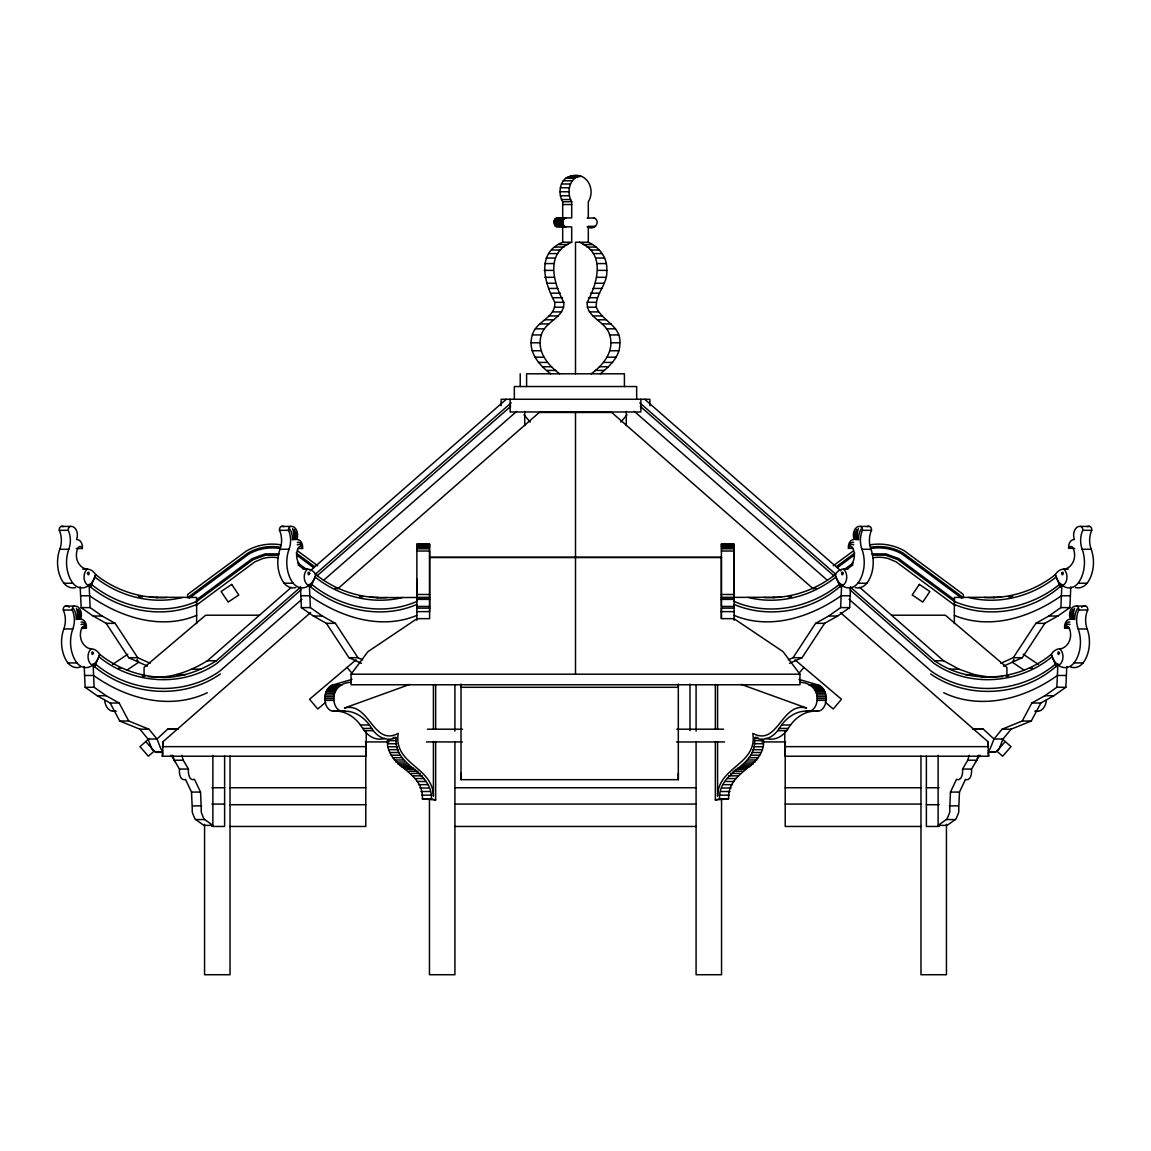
<?xml version="1.0" encoding="UTF-8"?>
<svg xmlns="http://www.w3.org/2000/svg" width="1151" height="1151" viewBox="0 0 1151 1151"><rect width="100%" height="100%" fill="white"/><g stroke="black" fill="none" stroke-linecap="round" stroke-linejoin="round"><path stroke-width="1.5" d="M196.648 623.569L196.648 597.427L149.63 597.24M185.498 779.356L191.526 792.075L192.246 808.534A14.186 10.028 90 0 0 192.375 812.678L194.951 818.994L203.856 825.382L212.863 825.382L212.877 755.358M416.878 620.303L416.878 579.111M433.423 741.532L433.423 796.175C432.977 766.408 393.325 764.811 398.188 733.388C372.866 746.999 369.543 701.347 344.408 708.038L409.914 684.37M435.654 729.202L435.654 684.514M678.313 684.485L678.313 779.673L461.019 779.673L461.019 684.485M575.5 674.198L575.5 557.257M575.5 373.802L575.5 242.242L588.305 242.242C599.311 247.177 607.67 257.853 606.793 270.37C608.016 283.966 595.139 293.865 596.333 307.216C601.599 320.769 621.108 325.776 619.857 342.768C620.375 356.364 609.972 365.96 600.29 373.802M588.305 242.242L588.319 226.934M715.346 799.931L719.591 798.895C718.282 770.321 755.272 768.235 754.682 740.625L763.688 740.625C764.264 768.235 727.288 770.321 728.597 798.895L715.346 799.931L715.346 741.575M717.577 729.202L717.577 684.773M926.382 756.063L926.382 826.461L939.115 826.461M938.123 755.358L938.137 825.382L947.144 825.382L956.049 818.994L958.625 812.678A14.186 10.028 -90 0 0 958.754 808.534L959.474 792.075L965.502 779.356M954.352 623.569L954.352 597.427L1001.37 597.24M987.817 744.755L987.817 741.561L840.374 612.548M784.766 730.712L784.766 756.221L988.666 756.221L987.817 741.561M550.71 373.802C538.567 364.939 527.201 350.969 532.337 334.941C535.877 321.273 556.048 317.69 554.768 302.296C544.394 282.714 535.862 253.047 562.695 242.242L571.702 242.242L571.687 226.934L555.516 226.33L554.034 221.251L554.854 219.222L557.113 217.899M559.703 373.802C547.574 364.939 536.193 350.969 541.344 334.941C544.869 321.273 565.055 317.69 563.774 302.296C553.401 282.714 544.869 253.047 571.702 242.242M754.682 740.625L754.84 737.489A32.473 22.962 90 0 0 777.673 730.655L781.572 724.986A50.543 35.739 90 0 1 806.031 711.145L808.851 711.26A12.388 8.762 90 0 0 817.095 700.355C818.634 690.355 810.074 682.284 800.204 682.37M806.031 711.145L817.857 711.26A12.388 8.762 90 0 0 826.087 700.355C826.605 694.298 824.188 686.572 817.685 684.831L799.024 679.407M788.377 659.811L793.053 657.696L815.599 623.338L828.634 616.03L840.633 607.599L841.626 585.068C813.426 610.821 769.602 619.626 734.122 604.419M789.572 663.307L802.06 657.696L824.605 623.338L837.64 616.03L849.639 607.599L850.56 586.852M988.191 750.869A15.553 10.992 -90 0 0 990.148 748.812L994.018 739.014L1002.061 729.202L1022.261 721.015L1031.828 703.016L1044.863 695.722L1056.863 687.276L1057.855 664.76C1024.059 696.139 968.768 700.513 930.641 673.982M1000.809 663.307L1013.283 657.696L1035.828 623.338L1048.863 616.03L1060.877 607.599L1061.869 585.068C1033.67 610.821 989.846 619.626 954.352 604.419M1031.828 703.016L1040.821 703.016L1053.856 695.722L1065.869 687.276L1066.776 666.544M1003.571 666.112L1022.289 657.696L1044.835 623.338L1057.87 616.03L1069.869 607.599L1070.79 586.852M435.654 741.575L435.654 799.931L431.409 798.895C432.531 770.148 392.995 766.681 396.16 737.489A32.473 22.962 -90 0 1 373.327 730.655L369.428 724.986A50.543 35.739 -90 0 0 344.969 711.145L333.143 711.26A12.388 8.762 -90 0 1 324.913 700.355C324.395 694.298 326.812 686.572 333.315 684.831L351.976 679.407M344.969 711.145L342.149 711.26A12.388 8.762 -90 0 1 333.905 700.355C332.366 690.355 340.926 682.284 350.796 682.37M172.751 755.272L174.233 760.221L179.455 769.055C179.168 772.781 179.671 780.018 184.721 779.774M181.743 755.272L183.239 760.221L188.447 769.055C187.93 772.753 189.152 781.457 194.505 779.356L200.533 792.075L201.252 808.534A14.186 10.028 90 0 0 201.382 812.678L203.957 818.994L212.863 825.382M938.137 825.382L947.043 818.994L949.618 812.678A14.186 10.028 -90 0 0 949.748 808.534L950.467 792.075L956.495 779.356C961.848 781.457 963.07 772.753 962.553 769.055L967.761 760.221L969.257 755.272M562.695 217.899L562.695 201.727C557.544 193.483 559.746 177.93 570.824 176.276M566.119 226.934C561.846 226.315 561.846 218.517 566.119 217.899M556.293 218.057L571.702 217.899L571.702 201.727C566.551 193.483 568.752 177.93 579.831 176.276M591.297 373.802C603.426 364.939 614.807 350.969 609.656 334.941C606.131 321.273 585.945 317.69 587.226 302.296C597.599 282.714 606.131 253.047 579.298 242.242M366.234 730.712L366.234 756.221L162.334 756.221L163.183 741.561L310.626 612.548M162.334 756.221L162.895 752.84M966.279 779.774C971.329 780.018 971.832 772.781 971.545 769.055L976.767 760.221L978.249 755.272M1040.821 703.016L1031.267 721.015L1011.067 729.202L1003.01 739.014L999.154 748.812A15.553 10.992 -90 0 1 996.061 751.689L988.824 752.337M855.251 587.571A19.74 13.956 -90 0 0 866.861 583.24A28.66 20.272 -90 0 0 870.976 549.272A18.718 13.236 -90 0 1 871.48 530.323A3.309 2.345 -90 0 0 869.408 526.41L860.401 526.41A8.82 6.23 -90 0 0 854.43 530.251A8.82 6.23 -90 0 0 854.186 539.531A7.798 5.51 -90 0 0 848.345 548.207L852.963 548.495M1075.48 587.571A19.74 13.956 90 0 0 1087.105 583.24A28.66 20.272 90 0 0 1091.206 549.272A18.718 13.236 90 0 1 1091.709 530.323A3.309 2.345 90 0 0 1089.637 526.41L1080.631 526.41A8.82 6.23 90 0 0 1074.66 530.251A8.82 6.23 90 0 0 1074.43 539.531A7.798 5.51 90 0 0 1068.574 548.207L1074.689 548.495M196.648 604.419C161.672 619.569 119.848 610.634 90.699 587.111L95.691 574.622A16.056 11.352 -90 0 0 87.275 569.141A17.121 12.1 -90 0 1 78.383 562.911A12.071 8.532 -90 0 1 78.182 547.689A3.482 2.46 -90 0 1 82.311 548.495L76.311 548.495M220.359 673.982C182.649 700.254 129.574 695.808 94.713 666.803L99.705 654.315A16.056 11.352 90 0 0 91.274 648.833A17.121 12.1 90 0 1 82.383 642.603A12.071 8.532 90 0 1 82.196 627.381A3.482 2.46 90 0 1 86.325 628.187L81.879 628.388M416.878 604.419C381.902 619.569 340.077 610.634 310.928 587.111L315.921 574.622A16.056 11.352 90 0 0 307.504 569.141A17.121 12.1 90 0 1 298.613 562.911A12.071 8.532 90 0 1 298.411 547.689A3.482 2.46 90 0 1 302.54 548.495L298.037 548.495M82.311 548.495L82.426 548.207A7.798 5.51 -90 0 0 76.57 539.531A8.82 6.23 -90 0 0 76.34 530.251A8.82 6.23 -90 0 0 70.369 526.41L61.363 526.41A3.309 2.345 -90 0 0 59.291 530.323A18.718 13.236 -90 0 1 59.794 549.272A28.66 20.272 -90 0 0 63.895 583.24A19.74 13.956 -90 0 0 75.52 587.571M302.54 548.495L302.655 548.207A7.798 5.51 90 0 0 296.814 539.531A8.82 6.23 90 0 0 296.57 530.251A8.82 6.23 90 0 0 290.599 526.41L281.592 526.41A3.309 2.345 90 0 0 279.52 530.323A18.718 13.236 90 0 1 280.024 549.272A28.66 20.272 90 0 0 284.139 583.24A19.74 13.956 90 0 0 295.749 587.571M979.99 755.185L975.458 762.048M1014.045 659.566L1012.261 662.213L1023.944 670.055M765.99 738.338A32.473 22.962 90 0 0 786.665 730.655L790.564 724.986A50.543 35.739 90 0 1 815.037 711.145L817.857 711.26M429.611 557.257L721.389 557.257L721.389 618.648L733.935 618.648L783.025 651.639L799.945 674.198L799.945 684.773L351.055 684.773L351.055 674.198L367.975 651.639L417.065 618.648L429.611 618.648L429.611 551.027L416.878 551.027M798.78 673.493L803.93 667.436M620.734 422.057L627.022 414.878M1005.211 741.561L996.824 751.143L1002.636 756.221L1011.024 746.639L1001.658 738.453M587.888 226.934C594.909 231.207 601.182 220.56 593.887 217.899M178.06 729.202L167.629 729.202L156.982 739.014L147.99 739.014L139.933 729.202L119.733 721.015L110.179 703.016L97.144 695.722L85.131 687.276L84.224 666.544M148.436 676.63C169.269 679.349 189.886 671.551 207.396 660.775L291.246 587.413M310.166 570.838L506.267 399.268M160.579 677.32C180.405 678.169 199.756 671.162 216.402 660.775L300.238 587.413M315.115 574.392L511.217 402.807M301.015 589.844L217.136 663.249C181.657 688.039 131.646 683.924 98.77 656.631M317.259 575.644L510.727 406.361M301.936 599.268L219.568 671.321C182.362 697.261 130.005 692.844 95.619 664.213L92.612 664.213M323.532 580.363L516.626 411.439M149.342 738.453L139.976 746.639L148.364 756.221L154.176 751.143L145.789 741.561M337.675 588.866L539.258 412.475L611.742 412.475L813.325 588.866M356.019 659.84L309.533 699.261L317.777 708.973L325.819 702.153M63.895 583.24L72.901 583.24A19.74 13.956 -90 0 0 88.454 585.629L88.685 585.456A20.531 14.517 -90 0 0 95.691 574.622C115.345 590.405 140.408 598.563 165.571 597.628L166.766 597.427M81.822 628.187L86.44 627.899A7.798 5.51 90 0 0 80.584 619.209A8.82 6.23 90 0 0 80.354 609.944A8.82 6.23 90 0 0 74.369 606.102L65.377 606.102A3.309 2.345 90 0 0 63.291 610.016A18.718 13.236 90 0 1 63.809 628.964A28.66 20.272 90 0 0 67.909 662.933L76.916 662.933A19.74 13.956 90 0 0 92.468 665.321L92.684 665.149A20.531 14.517 90 0 0 99.705 654.315C119.359 670.098 144.422 678.256 169.585 677.32M284.139 583.24L293.131 583.24A19.74 13.956 90 0 0 308.698 585.629L308.914 585.456A20.517 14.503 -90 0 0 315.921 574.622C335.574 590.405 360.637 598.563 385.801 597.628L386.995 597.427M189.066 598.333L248.803 554.12C258.169 548.653 269.463 546.725 280.139 548.567M196.274 600.045L252.314 558.566L265.19 553.876L278.974 553.876M196.188 601.815L253.162 559.645L265.478 555.17L278.686 555.17M833.252 565.788L853.193 551.027M836.46 566.594L854.776 553.041M837.424 567.601L854.229 555.156M844.906 569.098L853.452 562.781M848.675 568.019L852.92 564.882M195.828 605.613L254.875 561.832L263.104 558.422A35.091 35.091 0 0 1 278.11 557.789M848.46 548.495A3.482 2.46 -90 0 1 852.589 547.689A12.071 8.532 -90 0 1 852.387 562.911A17.121 12.1 -90 0 1 843.496 569.141A16.056 11.352 -90 0 0 835.079 574.622L836 576.939C811.915 596.276 779.241 604.98 749.013 597.628L748.452 597.427M1068.689 548.495A3.482 2.46 90 0 1 1072.818 547.689A12.071 8.532 90 0 1 1072.617 562.911A17.121 12.1 90 0 1 1063.725 569.141A16.056 11.352 90 0 0 1055.309 574.622L1056.23 576.939C1032.145 596.276 999.485 604.98 969.243 597.628L968.682 597.427M1069.121 628.388L1064.675 628.187A3.482 2.46 -90 0 1 1068.804 627.381A12.071 8.532 -90 0 1 1068.617 642.603A17.121 12.1 -90 0 1 1059.726 648.833A16.056 11.352 -90 0 0 1051.295 654.315L1052.23 656.631C1019.354 683.924 969.343 688.039 933.864 663.249L849.985 589.844M112.654 664.386L127.804 654.214M127.056 670.055L138.739 662.213L136.955 659.566M764.005 597.427L765.199 597.628C790.363 598.563 815.426 590.405 835.079 574.622A20.517 14.503 90 0 0 842.086 585.456L842.302 585.629A19.74 13.956 -90 0 0 857.869 583.24L866.861 583.24M850.762 587.413L934.598 660.775C969.574 685.248 1018.865 681.176 1051.295 654.315A20.531 14.517 -90 0 0 1058.316 665.149L1058.532 665.321A19.74 13.956 -90 0 0 1074.084 662.933L1083.091 662.933A28.66 20.272 -90 0 0 1087.191 628.964A18.718 13.236 -90 0 1 1087.709 610.016A3.309 2.345 -90 0 0 1085.623 606.102L1076.631 606.102A8.82 6.23 -90 0 0 1070.646 609.944A8.82 6.23 -90 0 0 1070.416 619.209A7.798 5.51 -90 0 0 1064.56 627.899L1069.178 628.187M182.318 597.427L181.757 597.628C151.515 604.98 118.855 596.276 94.77 576.939M196.648 601.426C162.018 616.605 120.495 607.886 91.605 584.521L88.613 584.521M196.648 615.397C160.521 630.46 120.236 617.166 89.605 595.772L80.599 595.772M402.548 597.427L401.987 597.628C371.759 604.98 339.085 596.276 315 576.939M416.878 615.397C380.751 630.46 340.466 617.166 309.835 595.772L300.843 595.772M207.295 692.758C169.643 710.671 126.092 698.686 93.619 675.464L84.613 675.464M984.234 597.427L985.429 597.628C1010.592 598.563 1035.655 590.405 1055.309 574.622A20.531 14.517 90 0 0 1062.315 585.456L1062.546 585.629A19.74 13.956 90 0 0 1078.099 583.24L1087.105 583.24M156.565 597.628L157.759 597.427M369.859 597.24L377.988 597.427M870.041 544.855C881.839 542.812 894.298 544.999 904.643 551.027L963.358 594.477L963.358 597.671L903.046 553.041C893.334 547.358 881.637 545.358 870.573 547.272M870.861 548.567C881.537 546.725 892.831 548.653 902.197 554.12L961.934 598.333M872.026 553.876L885.81 553.876L898.686 558.566L954.726 600.045M872.314 555.17L885.522 555.17L897.838 559.645L954.812 601.815M115.733 711.145L112.913 711.26A12.388 8.762 90 0 1 104.669 700.355M721.389 597.427L781.141 597.24M788.075 596.837L791.543 596.635M1008.305 596.837L1011.787 596.635M981.415 677.32L1002.564 676.63M147.99 739.014L151.846 748.812A15.553 10.992 90 0 0 154.939 751.689L159.385 752.164M1003.01 739.014L994.018 739.014L983.371 729.202L972.696 729.274M333.143 711.26L335.963 711.145A50.543 35.739 -90 0 1 360.436 724.986L364.335 730.655A32.473 22.962 -90 0 0 385.01 738.338M178.304 729.274L167.629 729.202M570.479 176.319C586.449 170.751 596.132 189.268 588.305 201.727L588.305 217.899M569.889 176.42L581.111 176.42M568.191 176.736L577.198 176.736M565.544 178.29L574.536 178.29M563.256 180.765L572.263 180.765M561.515 183.987L570.522 183.987M560.408 187.742L569.414 187.742M560.033 191.757L569.04 191.757M560.408 195.785L569.414 195.785M561.515 199.54L570.522 199.54M562.695 201.727L571.702 201.727M562.695 204.547L571.702 204.547M587.211 218.057L594.707 218.057M555.516 218.503L564.522 218.503M554.854 219.222L563.861 219.222M554.35 220.158L563.357 220.158M554.034 221.251L563.026 221.251M553.919 222.416L562.925 222.416M554.034 223.582L563.026 223.582M554.35 224.675L563.357 224.675M554.854 225.61L563.861 225.61M555.516 226.33L564.522 226.33M587.988 226.33L595.484 226.33M556.293 226.776L565.285 226.776M587.211 226.776L594.707 226.776M558.782 244.544L567.788 244.544M583.212 244.544L592.218 244.544M555.012 247.062L564.019 247.062M586.981 247.062L595.988 247.062M551.574 249.997L560.58 249.997M590.42 249.997L599.426 249.997M548.624 253.594L557.616 253.594M593.384 253.594L602.39 253.594M546.293 258.04L555.3 258.04M595.7 258.04L604.707 258.04M544.768 263.565L553.775 263.565M597.225 263.565L606.232 263.565M544.207 270.37L553.214 270.37M597.786 270.37L606.793 270.37M544.883 277.305L553.89 277.305M597.11 277.305L606.117 277.305M546.639 283.247L555.631 283.247M595.369 283.247L604.361 283.247M548.984 288.441L557.99 288.441M593.01 288.441L602.016 288.441M551.444 293.174L560.451 293.174M590.549 293.174L599.556 293.174M553.545 297.706L562.537 297.706M588.463 297.706L597.455 297.706M554.768 302.296L563.774 302.296M587.226 302.296L596.232 302.296M554.667 307.216L563.673 307.216M587.327 307.216L596.333 307.216M552.681 311.907L561.688 311.907M589.312 311.907L598.319 311.907M549.056 315.935L558.062 315.935M592.938 315.935L601.944 315.935M544.509 319.791L553.502 319.791M597.498 319.791L606.491 319.791M539.733 323.92L548.725 323.92M602.275 323.92L611.282 323.92M535.431 328.826L544.437 328.826M606.563 328.826L615.569 328.826M532.337 334.941L541.344 334.941M609.656 334.941L618.663 334.941M531.143 342.768L540.136 342.768M610.864 342.768L619.857 342.768M532.107 350.738L541.114 350.738M609.886 350.738L618.893 350.738M534.711 357.184L543.718 357.184M607.282 357.184L616.289 357.184M538.409 362.421L547.401 362.421M603.599 362.421L612.591 362.421M542.653 366.737L551.66 366.737M599.34 366.737L608.347 366.737M546.926 370.421L555.933 370.421M595.067 370.421L604.074 370.421M59.291 530.323L68.283 530.323A3.309 2.345 -90 0 1 70.369 526.41M279.52 530.323L288.527 530.323A3.309 2.345 90 0 1 290.599 526.41M860.401 526.41A3.309 2.345 -90 0 1 862.473 530.323L871.48 530.323M1080.631 526.41A3.309 2.345 90 0 1 1082.717 530.323L1091.709 530.323M416.878 544.279L429.611 544.279M721.389 544.279L734.122 544.279M416.878 544.855L429.611 544.855M721.389 544.855L734.122 544.855M416.878 545.804L429.611 545.804M721.389 545.804L734.122 545.804M416.878 546.466L429.611 546.466M721.389 546.466L734.122 546.466M416.878 547.113L429.611 547.113M721.389 547.113L734.122 547.113M416.878 548.782L429.611 548.782M721.389 548.782L734.122 548.782M59.794 549.272L68.801 549.272A28.66 20.272 -90 0 0 72.901 583.24M280.024 549.272L289.03 549.272A28.66 20.272 90 0 0 293.131 583.24M857.869 583.24A28.66 20.272 -90 0 0 861.97 549.272L870.976 549.272M1078.099 583.24A28.66 20.272 90 0 0 1082.199 549.272L1091.206 549.272M721.389 551.027L734.122 551.027L734.122 601.426C768.753 616.605 810.261 607.886 839.165 584.521L842.158 584.521M429.611 557.544L721.576 557.544M82.771 569.141L87.275 569.141A9.05 6.402 -90 0 0 84.052 577.931A9.05 6.402 -90 0 0 88.454 585.629M303.001 569.141L307.504 569.141A9.05 6.402 90 0 0 304.281 577.931A9.05 6.402 90 0 0 308.698 585.629M847.999 569.141L843.496 569.141A9.05 6.402 -90 0 1 846.719 577.931A9.05 6.402 -90 0 1 842.302 585.629M1068.229 569.141L1063.725 569.141A9.05 6.402 90 0 1 1066.948 577.931A9.05 6.402 90 0 1 1062.546 585.629M308.842 584.521L311.835 584.521C340.739 607.886 382.247 616.605 416.878 601.426L416.878 544.092L429.611 544.092L429.611 611.613L416.878 611.613M1062.387 584.521L1059.395 584.521C1030.505 607.886 988.982 616.605 954.352 601.426M334.783 588.391L337.79 588.391M813.21 588.391L816.217 588.391M416.878 594.477L429.611 594.477M721.389 594.477L734.122 594.477M850.157 595.772L841.165 595.772C810.534 617.166 770.249 630.46 734.122 615.397M1070.401 595.772L1061.395 595.772C1030.764 617.166 990.479 630.46 954.352 615.397M138.278 596.247L141.285 596.247M1009.715 596.247L1012.722 596.247M376.809 597.628L429.611 597.427M416.878 597.671L429.611 597.671M721.389 597.671L734.122 597.671M416.878 599.383L429.611 599.383M721.389 599.383L734.122 599.383M416.878 606.433L429.611 606.433M734.122 606.433L721.389 606.433L721.389 544.092L734.122 544.092L734.122 620.303M80.21 586.852L81.131 607.599L90.123 607.599L102.137 616.03L115.172 623.338L137.717 657.696L150.191 663.307M300.44 586.852L301.361 607.599L310.367 607.599L322.366 616.03L335.401 623.338L357.947 657.696L362.623 659.811M840.633 607.599L849.639 607.599M1060.877 607.599L1069.869 607.599M416.878 608.145L429.611 608.145M734.122 608.145L721.389 608.145L721.389 618.404M63.291 610.016L72.297 610.016A3.309 2.345 90 0 1 74.369 606.102M1076.631 606.102A3.309 2.345 -90 0 1 1078.703 610.016L1087.709 610.016M721.389 611.613L734.122 611.613M259.407 615.21L205.655 615.21L144.076 667.436L144.076 676.27M891.593 615.21L945.345 615.21L1006.924 667.436L1006.924 676.27M81.131 607.599L93.13 616.03L102.137 616.03M301.361 607.599L313.36 616.03L322.366 616.03M828.634 616.03L837.64 616.03M1048.863 616.03L1057.87 616.03M93.13 616.03L106.165 623.338L115.172 623.338M313.36 616.03L326.395 623.338L335.401 623.338M815.599 623.338L824.605 623.338M1035.828 623.338L1044.835 623.338M63.809 628.964L72.801 628.964A28.66 20.272 90 0 0 76.916 662.933M1074.084 662.933A28.66 20.272 -90 0 0 1078.199 628.964L1087.191 628.964M106.165 623.338L128.711 657.696L137.717 657.696M326.395 623.338L348.94 657.696L357.947 657.696M793.053 657.696L802.06 657.696M1013.283 657.696L1022.289 657.696M207.396 660.775L216.402 660.775M934.598 660.775L943.604 660.775L958.927 669.177L974.58 674.673L990.421 677.32M1058.388 664.213L1055.381 664.213C1020.995 692.844 968.638 697.261 931.432 671.321L849.064 599.268M118.567 668.084L121.56 668.084M1029.44 668.084L1032.433 668.084M192.073 669.177L201.065 669.177M949.935 669.177L958.927 669.177M351.055 674.198L799.945 674.198M176.42 674.673L185.426 674.673M965.574 674.673L974.58 674.673M1066.387 675.464L1057.381 675.464C1024.908 698.686 981.357 710.671 943.705 692.758M142.292 675.939L145.285 675.939M1005.715 675.939L1008.708 675.939M333.315 684.831L342.307 684.831M808.693 684.831L817.685 684.831M332.064 685.205L341.07 685.205M809.93 685.205L818.937 685.205M330.869 685.809L339.862 685.809M811.138 685.809L820.131 685.809M329.733 686.615L338.725 686.615M812.275 686.615L821.267 686.615M85.131 687.276L94.137 687.276L106.137 695.722L119.172 703.016L128.739 721.015L148.939 729.202L156.982 739.014L160.852 748.812A15.553 10.992 90 0 0 162.809 750.869M1056.863 687.276L1065.869 687.276M328.668 687.636L337.675 687.636M813.325 687.636L822.332 687.636M327.718 688.83L336.725 688.83M814.275 688.83L823.282 688.83M326.884 690.183L335.891 690.183M815.109 690.183L824.116 690.183M326.179 691.679L335.171 691.679M815.829 691.679L824.821 691.679M325.604 693.29L334.61 693.29M816.39 693.29L825.396 693.29M325.186 694.988L334.193 694.988M816.807 694.988L825.814 694.988M97.144 695.722L106.137 695.722M1044.863 695.722L1053.856 695.722M324.942 696.758L333.934 696.758M817.066 696.758L826.058 696.758M324.841 698.556L333.848 698.556M817.152 698.556L826.159 698.556M324.913 700.355L333.905 700.355M817.095 700.355L826.087 700.355M110.179 703.016L119.172 703.016M112.913 711.26L115.906 711.26M1035.094 711.26L1038.087 711.26A12.388 8.762 -90 0 0 1046.331 700.355M119.733 721.015L128.739 721.015M1022.261 721.015L1031.267 721.015M360.436 724.986L369.428 724.986M781.572 724.986L790.564 724.986M362.766 728.425L371.773 728.425M779.227 728.425L788.234 728.425M139.933 729.202L148.939 729.202M427.424 729.202L462.529 729.202M676.788 729.202L723.576 729.202M972.94 729.202L983.371 729.202M1002.061 729.202L1011.067 729.202M364.335 730.655L373.327 730.655M777.673 730.655L786.665 730.655M393.153 737.489L396.16 737.489M754.84 737.489L757.847 737.489M396.318 740.625L387.311 740.625C386.736 768.235 423.712 770.321 422.403 798.895L435.654 799.931M365.299 741.92L389.009 741.92M426.46 741.92L462.371 741.92M676.5 741.992L724.54 741.92M761.991 741.92L785.701 741.92M387.7 743.719L396.692 743.719M754.308 743.719L763.3 743.719M162.334 746.639L366.234 746.639M388.275 746.754L397.282 746.754M753.718 746.754L762.725 746.754M784.766 746.639L988.666 746.639M389.067 749.689L398.073 749.689M752.927 749.689L761.933 749.689M154.939 751.689L162.435 751.689M988.565 751.689L996.061 751.689M156.176 752.337L162.176 752.337M390.06 752.509L399.066 752.509M751.934 752.509L760.94 752.509M391.239 755.185L400.246 755.185M750.754 755.185L759.761 755.185M392.592 757.675L401.598 757.675M749.402 757.675L758.408 757.675M394.117 759.977L403.109 759.977M747.891 759.977L756.883 759.977M174.233 760.221L183.239 760.221M967.761 760.221L976.767 760.221M395.771 762.048L404.778 762.048M746.222 762.048L755.229 762.048M397.584 763.89L406.576 763.89M744.424 763.89L753.416 763.89M399.498 765.487L408.504 765.487M742.496 765.487L751.502 765.487M401.526 766.796L410.519 766.796M740.481 766.796L749.474 766.796M404.102 767.962L413.108 767.962M737.892 767.962L746.898 767.962M179.455 769.055L188.447 769.055M962.553 769.055L971.545 769.055M406.605 769.458L415.597 769.458M735.403 769.458L744.395 769.458M408.979 771.285L417.986 771.285M733.014 771.285L742.021 771.285M411.238 773.429L420.244 773.429M730.756 773.429L739.762 773.429M413.338 775.846L422.345 775.846M728.655 775.846L737.662 775.846M415.266 778.551L424.273 778.551M726.727 778.551L735.734 778.551M417.007 781.486L426.014 781.486M724.986 781.486L733.993 781.486M418.547 784.651L427.539 784.651M723.461 784.651L732.453 784.651M211.885 787.744L224.618 787.744M230.027 787.744L365.788 787.744M454.918 787.744L696.082 787.744M785.212 787.744L920.973 787.744M926.382 787.744L939.115 787.744M419.856 788.003L428.863 788.003M722.137 788.003L731.144 788.003M420.949 791.514L429.956 791.514M721.044 791.514L730.051 791.514M191.526 792.075L200.533 792.075M950.467 792.075L959.474 792.075M421.798 795.154L430.805 795.154M720.195 795.154L729.202 795.154M422.403 798.895L431.409 798.895M719.591 798.895L728.597 798.895M211.885 804.074L224.618 804.074M454.918 804.074L696.082 804.074M785.212 804.074L920.973 804.074M230.027 804.722L365.788 804.722M926.382 804.722L939.115 804.722M192.634 805.858L201.626 805.858M949.374 805.858L958.366 805.858M195.598 819.555L204.59 819.555M946.41 819.555L955.402 819.555M211.885 826.461L224.618 826.461L224.618 756.063M230.027 826.461L365.788 826.461L365.788 741.992M454.918 826.461L696.082 826.461M920.973 826.461L785.212 826.461L785.212 741.992M1038.087 711.26L1035.267 711.145M991.615 752.164L994.824 752.337M359.457 596.635L362.925 596.837M139.213 596.635L142.695 596.837M571.169 176.276L573.802 176.736M280.959 544.855C269.161 542.812 256.702 544.999 246.357 551.027L187.642 594.477L187.642 597.671L247.954 553.041C257.666 547.358 269.363 545.358 280.427 547.272M993.241 597.427L994.435 597.628M773.012 597.427L774.191 597.628M741.086 684.37L806.592 708.038C781.457 701.347 778.134 746.999 752.812 733.388C757.675 764.811 718.023 766.408 717.577 796.175L717.577 741.532M348.94 657.696L361.428 663.307M128.711 657.696L147.429 666.112M1023.196 654.214L1038.346 664.386M955.172 605.613L896.125 561.832L887.896 558.422A35.091 35.091 0 0 0 872.89 557.789M297.807 551.027L317.748 565.788M296.224 553.041L314.54 566.594M296.771 555.156L313.576 567.601M297.548 562.781L306.094 569.098M298.08 564.882L302.325 568.019M794.981 659.84L841.467 699.261L833.223 708.973L825.181 702.153M644.733 399.268L840.834 570.838M859.754 587.413L943.604 660.775M639.783 402.807L835.885 574.392M640.273 406.361L833.741 575.644M634.374 411.439L827.468 580.363M523.978 414.878L530.266 422.057M347.07 667.436L352.22 673.493M175.542 762.048L171.01 755.185M310.928 587.111L309.374 585.068L310.367 607.599M90.699 587.111L89.131 585.068L90.123 607.599M94.713 666.803L93.145 664.76L94.137 687.276M1056.23 576.939L1060.301 587.111M1052.23 656.631L1056.287 666.803M836 576.939L840.072 587.111M988.105 752.84L988.666 756.221M562.681 226.934L562.695 242.242M946.439 824.274L946.439 974.724L920.973 974.724L920.973 756.063M721.548 799.197L721.548 974.724L696.082 974.724L696.082 741.992M715.346 684.514L715.346 729.202M696.082 684.572L696.082 731.13M689.981 684.111L689.981 730.669M678.313 684.111L678.313 687.291L461.019 687.291L461.019 684.111M678.313 773.314L678.313 779.673M649.869 405.627L649.869 399.268L501.131 399.268L501.131 405.627M640.862 399.268L640.862 411.986L510.138 411.986L510.138 399.268M636.661 399.268L636.661 386.535L514.339 386.535L514.339 399.268M626.273 411.425L626.273 425.582M624.403 386.535L624.403 373.802L526.597 373.802L526.597 386.535M575.5 412.475L575.5 557.659M524.727 411.425L524.727 425.582M520.223 373.802L520.223 386.535M461.019 773.314L461.019 779.673M454.918 684.572L454.918 731.13M454.918 741.992L454.918 974.724L429.452 974.724L429.452 799.197M433.423 684.773L433.423 729.202M230.027 756.063L230.027 974.724L204.561 974.724L204.561 824.274M163.183 741.561L163.183 744.755M1087.22 526.64A8.82 6.23 90 0 1 1089.637 526.41M1082.199 549.272A18.718 13.236 90 0 1 1082.717 530.323M61.363 526.41A8.82 6.23 -90 0 1 63.78 526.64M68.283 530.323A18.718 13.236 -90 0 1 68.801 549.272M861.97 549.272A18.718 13.236 -90 0 1 862.473 530.323M857.481 539.718A17.164 12.143 -90 0 1 858.387 528.554M856.488 539.704A13.913 9.841 -90 0 1 856.56 529.546M849.237 545.977A5.971 4.216 -90 0 1 853.769 544.912M855.452 539.646A12.201 8.633 -90 0 1 854.848 531.359M849.496 544.265A6.489 4.59 -90 0 1 853.682 542.438M858.603 539.905A13.985 9.899 -90 0 1 861.164 529.1M866.991 526.64A8.82 6.23 -90 0 1 869.408 526.41M288.527 530.323A18.718 13.236 90 0 1 289.03 549.272M292.613 528.554A17.164 12.143 90 0 1 293.519 539.718M294.44 529.546A13.913 9.841 90 0 1 294.512 539.704M297.231 544.912A5.971 4.216 90 0 1 301.763 545.977M296.152 531.359A12.201 8.633 90 0 1 295.548 539.646M297.318 542.438A6.489 4.59 90 0 1 301.504 544.265M289.836 529.1A13.985 9.899 90 0 1 292.397 539.905M281.592 526.41A8.82 6.23 90 0 1 284.009 526.64M72.297 610.016A18.718 13.236 90 0 1 72.801 628.964M92.468 665.321A9.05 6.402 90 0 1 88.066 657.624A9.05 6.402 90 0 1 91.274 648.833M76.383 608.246A17.164 12.143 90 0 1 77.29 619.411M78.225 609.239A13.913 9.841 90 0 1 78.282 619.396M81.016 624.605A5.971 4.216 90 0 1 85.534 625.669M79.937 611.052A12.201 8.633 90 0 1 79.333 619.339M81.088 622.13A6.489 4.59 90 0 1 85.275 623.957M73.606 608.793A13.985 9.899 90 0 1 76.182 619.598M65.377 606.102A8.82 6.23 90 0 1 69.29 607.21M80.397 666.99A19.74 13.956 90 0 1 67.909 662.933M1071.667 619.339A12.201 8.633 -90 0 1 1071.063 611.052M1059.726 648.833A9.05 6.402 -90 0 1 1062.934 657.624A9.05 6.402 -90 0 1 1058.532 665.321M1081.71 607.21A8.82 6.23 -90 0 1 1085.623 606.102M1083.091 662.933A19.74 13.956 -90 0 1 1070.603 666.99M1078.199 628.964A18.718 13.236 -90 0 1 1078.703 610.016M1073.71 619.411A17.164 12.143 -90 0 1 1074.617 608.246M1072.718 619.396A13.913 9.841 -90 0 1 1072.775 609.239M1065.466 625.669A5.971 4.216 -90 0 1 1069.984 624.605M1065.725 623.957A6.489 4.59 -90 0 1 1069.912 622.13M1074.818 619.598A13.985 9.899 -90 0 1 1077.394 608.793M87.49 573.371C89.303 578.176 89.936 569.083 87.49 573.371M93.476 653.106C91.447 657.84 91.231 648.675 93.476 653.106M309.705 573.414C307.662 578.119 307.461 568.997 309.705 573.414M843.28 573.371C841.309 578.162 840.964 569.04 843.28 573.371M1059.51 653.063C1057.582 657.868 1057.15 648.732 1059.51 653.063M1061.539 573.227C1062.92 578.277 1064.416 569.313 1061.539 573.227M919.318 584.406L912.211 594.966L922.785 602.074L929.879 591.513L919.318 584.406M231.682 584.406L221.121 591.513L228.215 602.074L238.789 594.966L231.682 584.406"/></g></svg>
